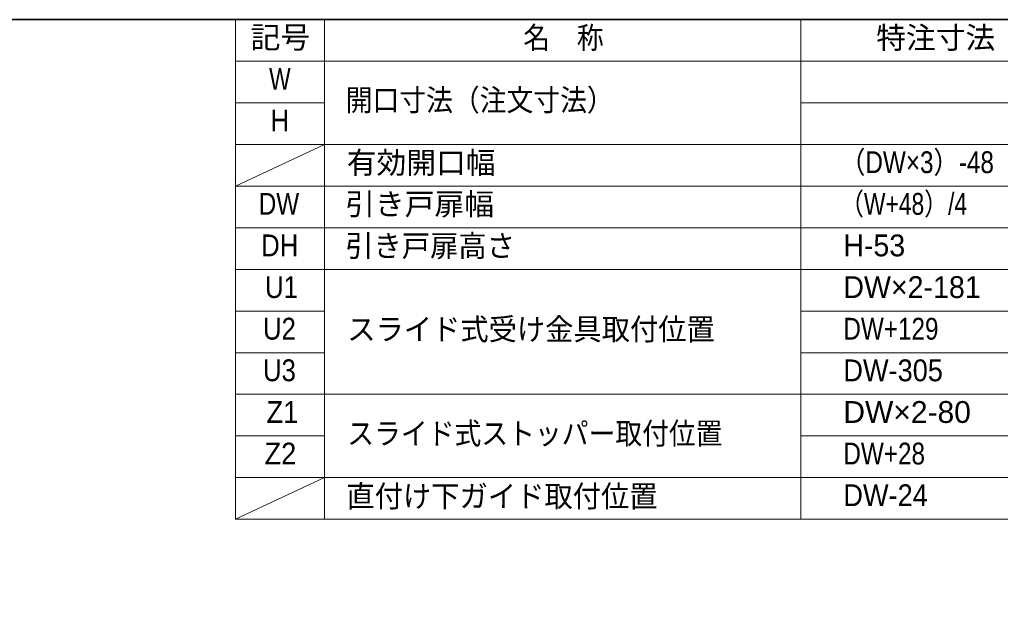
# Model space of a CAD drawing. Units: millimetres, scale not verified. Extents: x -6062 to 6062, y -3045 to 3045.
# Drawn here: x 0 to 1648, y 1789 to 2770 of the extents above; entities that cross this region are included whole.
import ezdxf
from ezdxf.enums import TextEntityAlignment as Align

# ---------------------------------------------------------------- set-up
doc = ezdxf.new("R2010")
doc.units = ezdxf.units.MM
doc.header["$LTSCALE"] = 20
doc.layers.add('0-6_1図面枠', color=7, linetype='Continuous', lineweight=15)
doc.styles.add('ＭＳ Ｐゴシック', font='')
doc.styles.get('ＭＳ Ｐゴシック').set_extended_font_data('MS PGothic')

# ---------------------------------------------------------------- blocks, each defined once
blk = doc.blocks.new('グループ-22')
at = {"layer": '0-6_1図面枠', "lineweight": 35}
blk.add_lwpolyline([(-80000, 55400), (80000, 55400), (80000, -55400), (-80000, -55400)], close=True, dxfattribs=at)
blk = doc.blocks.new('図面枠')
at = {"layer": '0-6_1図面枠'}
blk.add_blockref('グループ-22', (0, 0), dxfattribs=at)

msp = doc.modelspace()

# ---------------------------------------------------------------- linework, layer by layer
at = {"layer": '0-6_1図面枠'}
for p, q in [((512.5, 2770), (512.5, 1930)), ((1312.5, 2770), (1312.5, 1930)), ((2212.5, 2700), (362.5, 2700)), ((512.5, 2630), (362.5, 2630)), ((2212.5, 2630), (1312.5, 2630)), ((512.5, 2560), (362.5, 2490)), ((2212.5, 2560), (362.5, 2560)), ((2212.5, 2490), (362.5, 2490)), ((2212.5, 2420), (362.5, 2420)), ((2212.5, 2420), (362.5, 2420)), ((2212.5, 2350), (362.5, 2350)), ((512.5, 2280), (362.5, 2280)), ((2212.5, 2280), (1312.5, 2280)), ((512.5, 2210), (362.5, 2210)), ((2212.5, 2210), (1312.5, 2210)), ((2212.5, 2140), (362.5, 2140)), ((512.5, 2070), (362.5, 2070)), ((2212.5, 2070), (1312.5, 2070)), ((512.5, 2000), (362.5, 1930)), ((2212.5, 2000), (362.5, 2000))]:
    msp.add_line(p, q, dxfattribs=at)
msp.add_lwpolyline([(362.5, 2770), (2212.5, 2770), (2212.5, 1930), (362.5, 1930)], close=True, dxfattribs=at)

# ---------------------------------------------------------------- block references
at = {"layer": '0-6_1図面枠', "xscale": 0.05, "yscale": 0.05}
msp.add_blockref('図面枠', (-1787.5, 0), dxfattribs=at)

# ---------------------------------------------------------------- texts
at = {"layer": '0-6_1図面枠', "style": 'ＭＳ Ｐゴシック'}
for s, height, p in [('記号', 36.66, (388.23, 2710.85)), ('特注寸法', 36.66, (1439.42, 2710.35)), ('有効開口幅', 36.66, (549.79, 2500.19)), ('引き戸扉幅', 36.66, (547.12, 2430.56)), ('H-53', 36.69, (1384.05, 2361.03)), ('DW×2-181', 36.69, (1384.22, 2290.95))]:
    msp.add_text(s, height=height, dxfattribs=at).set_placement(p, align=Align.BOTTOM_LEFT)
for s, height, width, p in [('名\u3000称', 36.69, 0.9, (846.3, 2710.27)), ('W', 36.69, 0.8, (419.25, 2641.03)), ('開口寸法（注文寸法）', 36.69, 0.9, (547.9, 2605.46)), ('H', 36.69, 0.9, (421.75, 2571.03)), ('（DW×3）-48', 36.69, 0.85, (1378.67, 2500.85)), ('DW', 36.69, 0.85, (401.85, 2431.03)), ('（W+48）/4', 36.69, 0.8, (1378.67, 2430.85)), ('DH', 36.69, 0.9, (405.89, 2361.03)), ('引き戸扉高さ', 36.69, 0.95, (547.12, 2360.37)), ('U1', 36.69, 0.9, (412.35, 2290.95)), ('U2', 36.69, 0.9, (408.98, 2221.03)), ('スライド式受け金具取付位置', 36.66, 0.95, (550.57, 2220.17)), ('DW+129', 36.69, 0.85, (1384.22, 2220.95)), ('U3', 36.69, 0.9, (408.98, 2151.03)), ('DW-305', 36.69, 0.95, (1384.22, 2150.95)), ('Z1', 36.69, 0.95, (415.02, 2080.95)), ('DW×2-80', 36.69, 1.05, (1384.22, 2080.95)), ('スライド式ストッパー取付位置', 36.69, 0.9, (550.57, 2044.98)), ('Z2', 36.69, 0.95, (411.66, 2011.03)), ('DW+28', 36.69, 0.85, (1384.22, 2011.03)), ('直付け下ガイド取付位置', 36.69, 0.95, (549.05, 1939.41)), ('DW-24', 36.69, 0.95, (1384.22, 1941.03))]:
    msp.add_text(s, height=height, dxfattribs=dict(at, width=width)).set_placement(p, align=Align.BOTTOM_LEFT)

doc.saveas('drawing.dxf')
